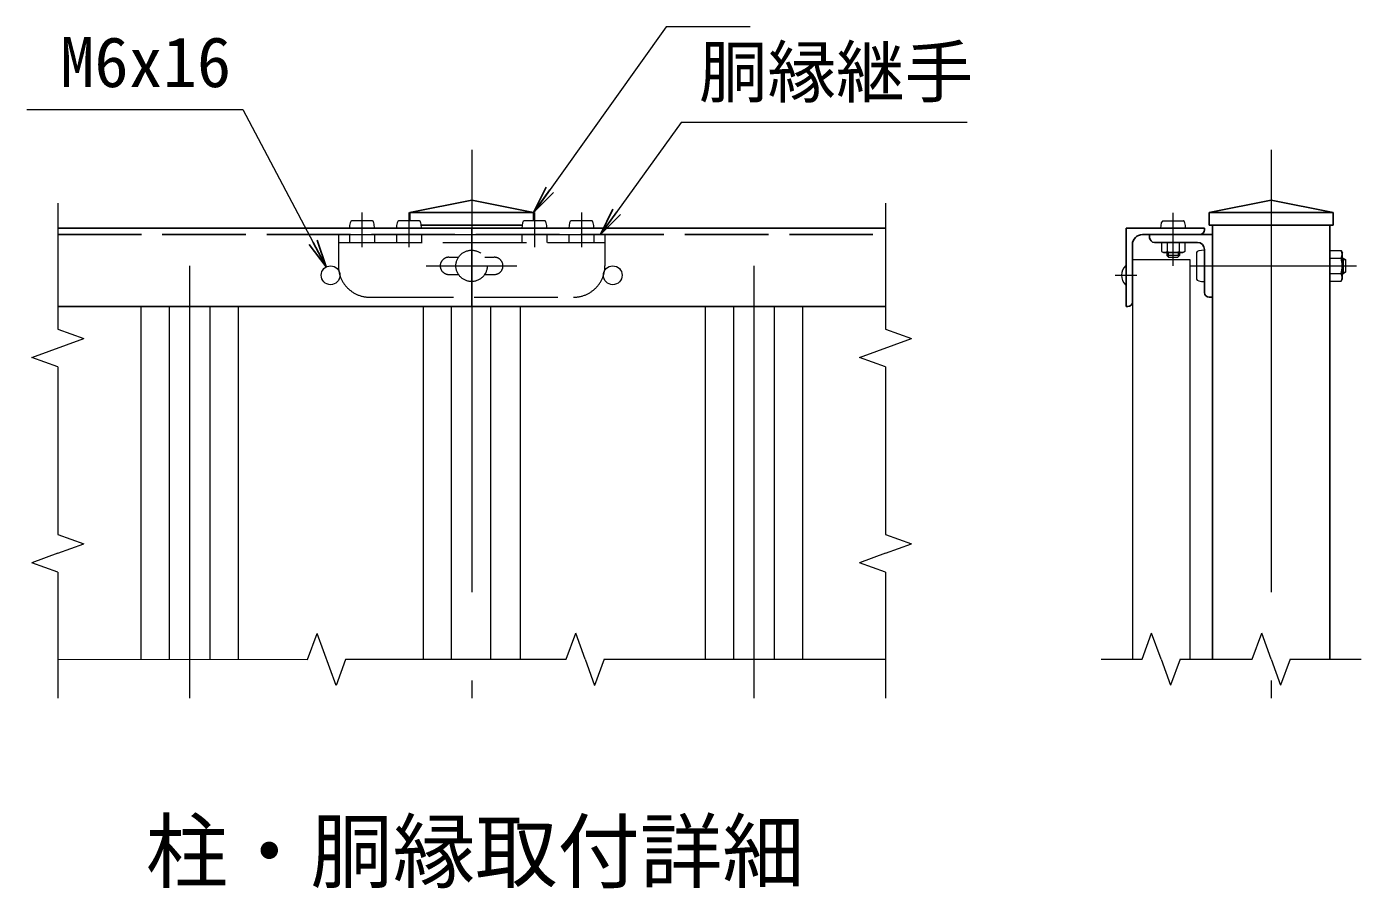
# Model space of a CAD drawing. Units: millimetres, scale not verified. Extents: x -6300 to 6300, y -4455 to 4455.
# Drawn here: x 1418 to 3334, y 1693 to 2931 of the extents above; entities that cross this region are included whole.
import ezdxf
from ezdxf.enums import TextEntityAlignment as Align

# ---------------------------------------------------------------- set-up
doc = ezdxf.new("R2010")
doc.units = ezdxf.units.MM
doc.header["$LTSCALE"] = 20
doc.linetypes.add('DASHED', pattern=[7.5, 6, -1.5])
doc.linetypes.add('USER1', pattern=[50.8, 31.75, -6.35, 6.35, -6.35])
for name, color, linetype, lineweight in [('0-0_D-BMK', 2, 'USER1', 13), ('0-2_D-STR1', 1, 'Continuous', 25), ('0-3_D-STR3', 3, 'Continuous', 13), ('0-4_D-STR2', 7, 'Continuous', 13), ('0-5_0', 7, 'Continuous', 25), ('0-6_D-STR-DIM', 7, 'Continuous', 13), ('0-8_D-STR-TXT', 7, 'Continuous', 13), ('0-9_D-TTL-TXT', 7, 'Continuous', 25)]:
    doc.layers.add(name, color=color, linetype=linetype, lineweight=lineweight)
doc.styles.add('ＭＳ ゴシック', font='')
doc.styles.get('ＭＳ ゴシック').set_extended_font_data('MS Gothic')

# ---------------------------------------------------------------- blocks, each defined once
blk = doc.blocks.new('L40x5')
at = {"layer": '0-5_0'}
for p, q in [((-306.2, 333.8), (-306.2, -216.2)), ((-216.2, -306.2), (333.8, -306.2))]:
    blk.add_line(p, q, dxfattribs=at)
blk.add_lwpolyline([(-366.2, 393.8), (-406.2, 393.8), (-406.2, -406.2), (393.8, -406.2), (393.8, -366.2)], dxfattribs=at)
for centre, radius, start, end in [((-366.2, 333.8), 60, 0, 90), ((-216.2, -216.2), 90, 180, 270), ((333.8, -366.2), 60, 0, 90)]:
    blk.add_arc(centre, radius, start, end, dxfattribs=at)
blk = doc.blocks.new('_Open')
at = {"layer": '0-5_0'}
blk.add_line((-20, 3.333), (0, 0), dxfattribs=at)
blk.add_lwpolyline([(-20, -3.333), (0, 0), (-20, 0)], dxfattribs=at)

msp = doc.modelspace()

# ---------------------------------------------------------------- linework, layer by layer
at = {"layer": '0-0_D-BMK'}
for p, q in [((2057.15, 2753.71), (2057.15, 1966.21)), ((3204.58, 2753.71), (3204.58, 1966.21)), ((1899.65, 2663.71), (1899.65, 2614.21)), ((1967.15, 2663.71), (1967.15, 2614.21)), ((2147.15, 2663.71), (2147.15, 2614.21)), ((2214.65, 2663.71), (2214.65, 2614.21)), ((3063.96, 2587.21), (3063.96, 2663.34)), ((1652.15, 2587.21), (1652.15, 1966.21)), ((1992.03, 2587.21), (2122.02, 2587.21)), ((2462.15, 2587.21), (2462.15, 1966.21)), ((3087.81, 2587.21), (3326.93, 2587.21)), ((2980.9, 2573.71), (3011.71, 2573.71))]:
    msp.add_line(p, q, dxfattribs=at)
at = {"layer": '0-2_D-STR1'}
for p, q in [((1968.28, 2663.71), (2146.03, 2663.71)), ((2146.03, 2663.71), (2146.03, 2652.01)), ((3115.71, 2663.71), (3204.58, 2681.71)), ((3115.71, 2663.71), (3115.71, 2645.71)), ((3115.71, 2663.71), (3293.46, 2663.71)), ((3293.46, 2663.71), (3204.58, 2681.71)), ((3293.46, 2663.71), (3293.46, 2645.71)), ((1984.85, 2645.71), (2129.46, 2645.71)), ((3115.71, 2645.71), (3293.46, 2645.71)), ((3120.21, 2645.71), (3120.21, 2022.48)), ((3288.96, 2645.71), (3288.96, 2022.48)), ((1463.15, 2641.21), (2651.15, 2641.21)), ((2057.15, 2641.21), (2057.15, 2528.71)), ((2996.46, 2641.21), (3108.96, 2641.21)), ((2996.46, 2641.21), (2996.46, 2528.71)), ((3102.21, 2632.21), (3020.08, 2632.21)), ((3108.96, 2641.21), (3108.96, 2638.96)), ((3005.46, 2617.59), (3005.46, 2535.46)), ((1463.15, 2528.71), (2651.15, 2528.71)), ((2996.46, 2528.71), (2998.71, 2528.71))]:
    msp.add_line(p, q, dxfattribs=at)
at = {"layer": '0-2_D-STR1', "linetype": 'DASHED'}
msp.add_line((1463.15, 2632.21), (2651.15, 2632.21), dxfattribs=at)
at = {"layer": '0-2_D-STR1'}
msp.add_lwpolyline([(2146.03, 2663.71), (2057.15, 2681.71), (1968.28, 2663.71), (1968.28, 2652.01)], dxfattribs=at)
for centre, radius, start, end in [((3020.08, 2617.59), 14.62, 90, 180), ((3102.21, 2638.96), 6.75, 270, 0), ((2998.71, 2535.46), 6.75, 270, 0)]:
    msp.add_arc(centre, radius, start, end, dxfattribs=at)
at = {"layer": '0-3_D-STR3'}
for p, q in [((1914.28, 2652.01), (1885.03, 2652.01)), ((1981.78, 2652.01), (1952.53, 2652.01)), ((2161.78, 2652.01), (2132.53, 2652.01)), ((2229.28, 2652.01), (2200.03, 2652.01)), ((3049.33, 2652.01), (3078.58, 2652.01)), ((1917.65, 2641.21), (1881.65, 2641.21)), ((1985.15, 2641.21), (1949.15, 2641.21)), ((2165.15, 2641.21), (2129.15, 2641.21)), ((2232.65, 2641.21), (2196.65, 2641.21)), ((3045.96, 2641.21), (3081.96, 2641.21)), ((3047.07, 2620.96), (3080.84, 2620.96)), ((3049.89, 2606.34), (3078.02, 2606.34)), ((3054.96, 2606.34), (3054.96, 2601.91)), ((3055.51, 2620.96), (3055.51, 2607.97)), ((3056.64, 2606.34), (3056.64, 2600.22)), ((3071.27, 2606.34), (3071.27, 2600.22)), ((3072.4, 2620.96), (3072.4, 2607.97)), ((3072.96, 2606.34), (3072.96, 2601.91)), ((3097.71, 2606.34), (3097.71, 2568.09)), ((3108.96, 2609.71), (3108.96, 2564.71)), ((3108.96, 2609.3), (3108.96, 2565.13)), ((3288.96, 2565.13), (3288.96, 2609.3)), ((3306.96, 2568.65), (3306.96, 2605.78)), ((2995.56, 2587.21), (2996.46, 2587.21)), ((2996.46, 2587.21), (2996.46, 2560.21)), ((3070.26, 2599.21), (3057.66, 2599.21)), ((3072.96, 2601.91), (3070.26, 2599.21)), ((3288.96, 2598.25), (3304.92, 2598.25)), ((3306.96, 2598.46), (3308.08, 2598.46)), ((3306.96, 2596.21), (3311.46, 2596.21)), ((3308.08, 2598.46), (3308.08, 2575.96)), ((3308.08, 2598.46), (3311.46, 2596.21)), ((3311.46, 2596.21), (3311.46, 2578.21)), ((3288.96, 2576.17), (3304.92, 2576.17)), ((3306.96, 2578.21), (3311.46, 2578.21)), ((3306.96, 2575.96), (3308.08, 2575.96)), ((3311.46, 2578.21), (3308.08, 2575.96)), ((2995.56, 2560.21), (2996.46, 2560.21))]:
    msp.add_line(p, q, dxfattribs=at)
at = {"layer": '0-3_D-STR3', "linetype": 'DASHED'}
for p, q in [((1865.9, 2632.21), (2248.4, 2632.21)), ((1865.9, 2632.21), (1865.9, 2587.21)), ((1881.65, 2632.21), (1881.65, 2620.96)), ((1917.65, 2632.21), (1917.65, 2620.96)), ((1949.15, 2632.21), (1949.15, 2620.96)), ((1985.15, 2632.21), (1985.15, 2620.96)), ((2129.15, 2632.21), (2129.15, 2620.96)), ((2165.15, 2632.21), (2165.15, 2620.96)), ((2196.65, 2632.21), (2196.65, 2620.96)), ((2232.65, 2632.21), (2232.65, 2620.96)), ((2248.4, 2632.21), (2248.4, 2587.21)), ((1865.9, 2620.96), (2248.4, 2620.96)), ((2024.4, 2599.59), (2038.24, 2599.59)), ((2024.4, 2599.59), (2038.24, 2599.59)), ((2075.82, 2599.59), (2089.65, 2599.59)), ((2075.82, 2599.59), (2089.65, 2599.59)), ((2024.4, 2574.84), (2038.24, 2574.84)), ((2024.4, 2574.84), (2038.24, 2574.84)), ((2075.82, 2574.84), (2089.65, 2574.84)), ((2075.82, 2574.84), (2089.65, 2574.84)), ((1910.9, 2542.21), (2203.4, 2542.21))]:
    msp.add_line(p, q, dxfattribs=at)
at = {"layer": '0-3_D-STR3'}
for points in [[(3047.07, 2620.96), (3047.07, 2607.97), (3049.89, 2606.34)], [(3080.84, 2620.96), (3080.84, 2607.97), (3078.02, 2606.34)], [(3288.96, 2609.3), (3304.92, 2609.3), (3306.96, 2605.78)], [(3072.96, 2601.91), (3054.96, 2601.91), (3057.66, 2599.21)], [(3288.96, 2565.13), (3304.92, 2565.13), (3306.96, 2568.65)]]:
    msp.add_lwpolyline(points, dxfattribs=at)
at = {"layer": '0-3_D-STR3', "linetype": 'DASHED'}
msp.add_circle((2057.03, 2587.21), 22.5, dxfattribs=at)
msp.add_circle((2057.03, 2587.21), 22.5, dxfattribs=at)
at = {"layer": '0-3_D-STR3'}
for centre in [(1854.65, 2573.71), (2259.65, 2573.71)]:
    msp.add_circle(centre, 13.5, dxfattribs=at)
for centre, radius, start, end in [((3051.29, 2614.14), 7.48, 235.61585, 304.38416), ((3063.96, 2634.61), 27.94, 252.4121, 287.5879), ((3076.62, 2614.14), 7.48, 235.61586, 304.38414), ((3296.86, 2603.78), 9.78, 325.61587, 34.38413), ((3008.21, 2573.71), 18.5, 133.14261, 226.85739), ((3270.09, 2587.21), 36.54, 342.41211, 17.58789), ((3296.86, 2570.65), 9.78, 325.61587, 34.38413)]:
    msp.add_arc(centre, radius, start, end, dxfattribs=at)
at = {"layer": '0-3_D-STR3', "linetype": 'DASHED'}
for centre, radius, start, end in [((1910.9, 2587.21), 45, 180, 270), ((2024.4, 2587.21), 12.38, 90, 270), ((2089.65, 2587.21), 12.38, 270, 90), ((2203.4, 2587.21), 45, 270, 0)]:
    msp.add_arc(centre, radius, start, end, dxfattribs=at)
at = {"layer": '0-3_D-STR3'}
for centre, major_axis, ratio, start_param, end_param in [((1885.03, 2641.21), (0, -10.8), 0.3125, 3.1415927, 4.712389), ((1914.28, 2641.21), (0, -10.8), 0.3125, 1.5707963, 3.1415927), ((1952.53, 2641.21), (0, -10.8), 0.3125, 3.1415927, 4.712389), ((1981.78, 2641.21), (0, -10.8), 0.3125, 1.5707963, 3.1415927), ((2132.53, 2641.21), (0, -10.8), 0.3125, 3.1415927, 4.712389), ((2161.78, 2641.21), (0, -10.8), 0.3125, 1.5707963, 3.1415927), ((2200.03, 2641.21), (0, -10.8), 0.3125, 3.1415927, 4.712389), ((2229.28, 2641.21), (0, -10.8), 0.3125, 1.5707963, 3.1415927), ((3049.33, 2641.21), (0, -10.8), 0.3125, 3.1415927, 4.712389), ((3078.58, 2641.21), (0, -10.8), 0.3125, 1.5707963, 3.1415927), ((3108.96, 2606.34), (-11.25, 0), 0.3, 4.712389, 6.2831853), ((3108.96, 2568.09), (-11.25, 0), 0.3, 6.2831853, 7.8539816)]:
    msp.add_ellipse(centre, major_axis=major_axis, ratio=ratio, start_param=start_param, end_param=end_param, dxfattribs=at)
at = {"layer": '0-4_D-STR2'}
for p, q in [((3005.46, 2596.21), (3005.46, 2022.48)), ((3005.46, 2596.21), (3087.81, 2596.21)), ((3087.81, 2596.21), (3087.81, 2022.48)), ((1582.4, 2528.71), (1582.4, 2022.23)), ((1622.9, 2528.71), (1622.9, 2022.21)), ((1681.4, 2528.71), (1681.4, 2022.18)), ((1721.9, 2528.71), (1721.9, 2022.16)), ((1987.4, 2528.71), (1987.4, 2022.28)), ((2027.9, 2528.71), (2027.9, 2022.29)), ((2084.15, 2528.71), (2084.15, 2022.3)), ((2126.9, 2528.71), (2126.9, 2022.32)), ((2392.4, 2528.71), (2392.4, 2022.39)), ((2432.9, 2528.71), (2432.9, 2022.4)), ((2491.4, 2528.71), (2491.4, 2022.42)), ((2531.9, 2528.71), (2531.9, 2022.43))]:
    msp.add_line(p, q, dxfattribs=at)
at = {"layer": '0-6_D-STR-DIM'}
for p, q in [((1463.15, 2677.48), (1463.15, 2496.48)), ((2651.15, 2677.48), (2651.15, 2496.48)), ((1463.15, 2496.48), (1500.54, 2482.87)), ((2651.15, 2496.48), (2688.54, 2482.87)), ((1425.77, 2455.66), (1500.54, 2482.87)), ((2613.77, 2455.66), (2688.54, 2482.87)), ((1463.15, 2442.05), (1425.76, 2455.66)), ((2651.15, 2442.05), (2613.76, 2455.66)), ((1463.27, 2442.01), (1463.15, 2201.64)), ((2651.27, 2442.01), (2651.15, 2201.64)), ((1463.15, 2201.64), (1500.54, 2188.03)), ((1463.15, 2174.43), (1500.54, 2188.03)), ((2651.15, 2201.64), (2688.54, 2188.03)), ((2651.15, 2174.43), (2688.54, 2188.03)), ((1463.15, 2174.43), (1425.76, 2160.82)), ((2651.15, 2174.43), (2613.76, 2160.82)), ((1463.15, 2147.21), (1425.76, 2160.82)), ((1463.15, 2147.21), (1463.15, 1966.21)), ((2651.15, 2147.21), (2613.76, 2160.82)), ((2651.15, 2147.21), (2651.15, 1966.21)), ((1821.63, 2022.11), (1835.23, 2059.5)), ((1862.47, 1984.73), (1835.23, 2059.5)), ((2192.84, 2022.21), (2206.43, 2059.6)), ((2220.05, 2022.22), (2206.43, 2059.6)), ((3019.48, 2022.47), (3033.07, 2059.86)), ((3046.69, 2022.48), (3033.07, 2059.86)), ((3177.43, 2022.47), (3191.02, 2059.86)), ((3204.64, 2022.48), (3191.02, 2059.86)), ((1463.15, 2022.3), (1821.63, 2022.11)), ((1876.07, 2022.12), (1862.47, 1984.73)), ((1876.11, 2022.24), (2057.11, 2022.3)), ((2057.11, 2022.3), (2192.88, 2022.33)), ((2220.05, 2022.22), (2233.67, 1984.84)), ((2247.27, 2022.23), (2233.67, 1984.84)), ((2247.31, 2022.35), (2651.15, 2022.48)), ((2960.52, 2022.48), (3019.48, 2022.48)), ((3046.69, 2022.48), (3060.31, 1985.09)), ((3073.91, 2022.49), (3060.31, 1985.09)), ((3073.91, 2022.48), (3177.43, 2022.48)), ((3204.64, 2022.48), (3218.26, 1985.09)), ((3231.86, 2022.49), (3218.26, 1985.09)), ((3231.86, 2022.48), (3334.02, 2022.48))]:
    msp.add_line(p, q, dxfattribs=at)
at = {"layer": '0-8_D-STR-TXT'}
for points in [[(2456.91, 2930.69), (2336.48, 2930.69), (2147.19, 2665.34)], [(1418.48, 2811.69), (1728.5, 2811.69), (1847.39, 2587.41)], [(2768.09, 2793.16), (2358.05, 2793.16), (2243.13, 2633.84)]]:
    msp.add_lwpolyline(points, dxfattribs=at)

# ---------------------------------------------------------------- block references
at = {"layer": '0-3_D-STR3', "xscale": 0.1125, "yscale": 0.1125, "rotation": 180}
msp.add_blockref('L40x5', (3074.51, 2586.51), dxfattribs=at)
at = {"layer": '0-8_D-STR-TXT', "xscale": 2, "yscale": 2}
for p, rotation in [((2146.03, 2663.71), 234.49693), ((2241.96, 2632.21), 234.19673), ((1848.33, 2585.64), 297.9282)]:
    msp.add_blockref('_Open', p, dxfattribs=dict(at, rotation=rotation))

# ---------------------------------------------------------------- texts
at = {"layer": '0-8_D-STR-TXT', "style": 'ＭＳ ゴシック'}
for s, p in [('M6x16', (1466.53, 2822.27)), ('胴縁継手', (2383.42, 2807.98))]:
    msp.add_text(s, height=72.14, dxfattribs=at).set_placement(p, align=Align.BOTTOM_LEFT)
at = {"layer": '0-9_D-TTL-TXT', "style": 'ＭＳ ゴシック'}
msp.add_text('柱・胴縁取付詳細', height=86.66, dxfattribs=at).set_placement((1589.35, 1677.07), align=Align.BOTTOM_LEFT)

doc.saveas('drawing.dxf')
